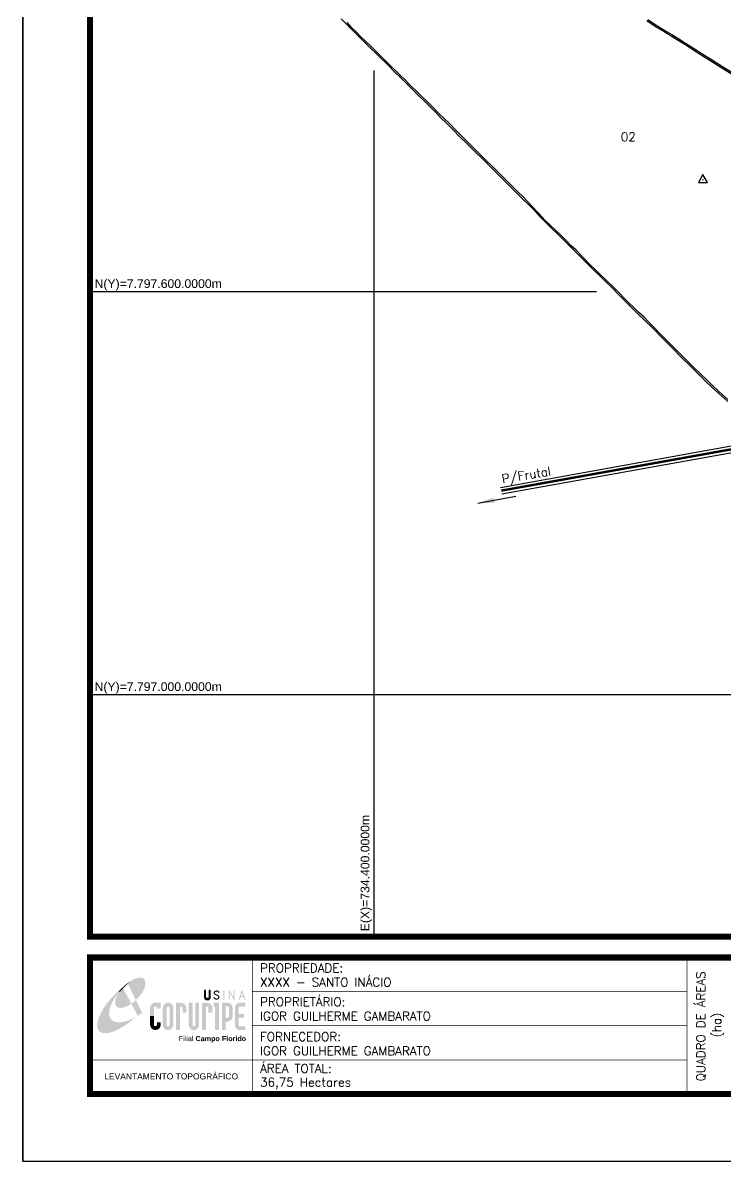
# Model space of a CAD drawing. Extents: x 733877 to 735977, y 7796305 to 7799275.
# Drawn here: x 733877 to 734922, y 7796305 to 7798000 of the extents above; entities that cross this region are included whole.
import ezdxf
from ezdxf.enums import TextEntityAlignment as Align

# ---------------------------------------------------------------- set-up
doc = ezdxf.new("R2010")
doc.units = 0
doc.header["$MEASUREMENT"] = 0
for name, pattern in [('CENTER2', [1.125, 0.75, -0.125, 0.125, -0.125]), ('CONTINUO', [0]), ('LIN0', [0])]:
    doc.linetypes.add(name, pattern=pattern)
doc.layers.add('0114001XXXX', color=1, linetype='Continuous', lineweight=25)
doc.layers.add('TEXTO_DIVERSOS', color=7, linetype='Continuous', lineweight=5)
for name, color, linetype in [('0114001XXXX002', 5, 'Continuous'), ('ESTRADA', 1, 'Continuous'), ('MALHA', 8, 'LIN0'), ('MARGEM', 7, 'CONTINUO'), ('TEXTO', 7, 'Continuous'), ('TEXTO_NUN_TAL', 7, 'Continuous')]:
    doc.layers.add(name, color=color, linetype=linetype)
doc.styles.add('ARIAL', font='arial.ttf')
doc.styles.add('SIMPLEX', font='simplex', dxfattribs={"height": 0.2})
doc.styles.get("Standard").update_dxf_attribs({"font": 'arial.ttf'})
doc.dimstyles.new('ISO-25', dxfattribs={"dimtxt": 2.5, "dimasz": 2.5, "dimexe": 1.25, "dimexo": 0.625, "dimtad": 1, "dimtxsty": 'Standard', "dimcen": 2.5, "dimadec": 0, "dimazin": 0, "dimtfac": 1, "dimtmove": 0, "dimatfit": 3, "dimfxl": 0, "dimarcsym": 0})

# ---------------------------------------------------------------- blocks, each defined once
blk = doc.blocks.new('A$C78F83FB3')
at = {"layer": 'MARGEM'}
h = blk.add_hatch(color=20, dxfattribs=at)
edge = h.paths.add_edge_path()
edge.add_ellipse((19.49, 23.77), major_axis=(-6.68, -6.67), ratio=0.469426, start_angle=292.7328, end_angle=601.2579)
edge.add_ellipse((22.83, 22.05), major_axis=(12.64, 11.29), ratio=0.457614, start_angle=79.9069, end_angle=107.9139)
edge = h.paths.add_edge_path()
edge.add_ellipse((18.28, 18.7), major_axis=(13.95, 13.59), ratio=0.386848, start_angle=63.9612, end_angle=264.5993)
edge.add_ellipse((22.83, 22.05), major_axis=(12.64, 11.29), ratio=0.457614, start_angle=107.9139, end_angle=245.1182, ccw=False)
edge.add_ellipse((19.49, 23.77), major_axis=(-6.68, -6.67), ratio=0.469426, start_angle=241.2579, end_angle=292.7328, ccw=False)
for color, points in [(20, [(15.46, 26.12), (14.17, 24.81), (14.06, 24.24), (14.39, 23.97), (14.67, 24.54), (19.47, 29.32), (18.48, 28.66), (17.31, 27.78)]), (7, [(58.42, 24.9), (57.9, 24.9), (57.9, 21.73, -0.414214), (57.15, 20.98), (56.84, 20.98, -0.414214), (56.09, 21.73), (56.09, 24.9), (55.57, 24.9), (55.57, 21.73, 0.414214), (56.84, 20.46), (57.15, 20.46, 0.414214), (58.42, 21.73)]), (7, [(61.7, 24.9), (61.23, 24.9, 0.396318), (60.04, 23.78), (60.04, 23.72, 0.151912), (60.39, 22.97), (60.46, 22.92), (62.18, 22), (62.85, 21.83, 0.12407), (62.51, 22.42), (60.75, 23.36, -0.13192), (60.56, 23.77, -0.385578), (61.23, 24.37), (61.7, 24.37, -0.414214), (62.37, 23.7), (62.89, 23.7, 0.414214)]), (7, [(62.37, 23.7), (62.89, 23.7, 0.414214), (61.7, 24.9), (61.23, 24.9, 0.396318), (60.04, 23.78), (60.04, 23.72, 0.151912), (60.39, 22.97), (60.46, 22.92), (62.18, 22), (62.18, 22, -0.131921), (62.37, 21.59, -0.385578), (61.7, 20.98), (61.23, 20.98, -0.414214), (60.56, 21.65), (60.04, 21.65, 0.414214), (61.23, 20.46), (61.7, 20.46, 0.402546), (62.89, 21.61, 0.165292), (62.51, 22.42), (60.75, 23.36, -0.13192), (60.56, 23.77, -0.385578), (61.23, 24.37), (61.7, 24.37, -0.414214)]), (7, [(30.97, 12.46), (29.13, 12.46), (29.13, 8.21, 1), (34.29, 8.21), (34.29, 9.41), (32.45, 9.41), (32.45, 8.21, -1), (30.97, 8.21)])]:
    blk.add_hatch(color=color, dxfattribs=at).paths.add_polyline_path(points)
h = blk.add_hatch(color=7, dxfattribs=at)
h.paths.add_polyline_path([(65.24, 24.9), (64.72, 24.9), (64.72, 20.46), (65.24, 20.46)])
h.paths.add_polyline_path([(67.38, 20.46), (67.9, 20.46), (67.9, 23.74), (69.74, 20.46), (70.23, 20.46), (70.23, 24.9), (69.71, 24.9), (69.71, 21.58), (67.85, 24.9), (67.38, 24.9)])
h.paths.add_polyline_path([(72.17, 20.46), (72.72, 20.46), (73.14, 21.73), (74.49, 21.73), (74.9, 20.46), (75.45, 20.46), (74, 24.9), (73.62, 24.9)])
h.paths.add_polyline_path([(73.81, 23.8), (74.32, 22.25), (73.31, 22.25)], flags=16)
h = blk.add_hatch(color=7, dxfattribs=at)
h.paths.add_polyline_path([(31.71, 18.93, 0.414214), (29.13, 16.35), (29.13, 12.46), (30.97, 12.46), (30.97, 16.35, -0.414214), (31.71, 17.09), (32.45, 17.09), (32.45, 16.02), (34.29, 16.02), (34.29, 18.93)])
h.paths.add_polyline_path([(44.15, 17.09, -0.414214), (44.89, 16.35), (44.89, 14.1), (46.72, 14.1), (46.72, 16.17, 0.433937), (44.15, 18.93), (41.77, 18.93), (41.77, 12.46), (43.61, 12.46), (43.61, 17.09)])
h.paths.add_polyline_path([(43.61, 12.46), (41.77, 12.46), (41.77, 5.62), (43.61, 5.62)])
h.paths.add_polyline_path([(47.92, 12.46), (49.75, 12.46), (49.75, 18.93), (47.92, 18.93)])
h.paths.add_polyline_path([(52.91, 18.93), (51.08, 18.93), (51.08, 12.46), (52.91, 12.46)])
h.paths.add_polyline_path([(51.08, 8.12, -1), (49.75, 8.12), (49.75, 12.46), (47.92, 12.46), (47.92, 8.12, 1), (52.91, 8.12), (52.91, 12.46), (51.08, 12.46)])
h.paths.add_polyline_path([(54.41, 12.46), (56.25, 12.46), (56.25, 17.09), (56.79, 17.09, -0.414214), (57.53, 16.35), (57.53, 14.1), (59.36, 14.1), (59.36, 16.17, 0.433937), (56.79, 18.93), (54.41, 18.93)])
h.paths.add_polyline_path([(56.25, 12.46), (54.41, 12.46), (54.41, 5.62), (56.25, 5.62)])
h.paths.add_polyline_path([(60.73, 12.46), (62.58, 12.46), (62.58, 18.93), (60.02, 18.93), (60.02, 17.08), (60.73, 17.08)])
h.paths.add_polyline_path([(62.58, 12.46), (60.73, 12.46), (60.73, 5.62), (62.58, 5.62)])
h.paths.add_polyline_path([(64.06, 12.46), (65.82, 12.46), (65.82, 17.17), (66.66, 17.17, -0.450417), (67.48, 16.25), (67.48, 12.46), (69.24, 12.46, 0.002307), (69.24, 12.48, 0.005282), (69.23, 12.54, -0.000938), (69.23, 12.53), (69.23, 16.17, 0.433937), (66.66, 18.93), (64.06, 18.93)])
h.paths.add_polyline_path([(64.06, 5.62), (65.82, 5.62), (65.82, 9.77), (66.66, 9.77, 0.426056), (69.24, 12.46), (67.48, 12.46), (67.48, 12.45, -0.450417), (66.66, 11.53), (65.82, 11.53), (65.82, 12.46), (64.06, 12.46)])
h.paths.add_polyline_path([(70.37, 12.46), (74.87, 12.46), (74.87, 13.44), (72.21, 13.44), (72.21, 16.35, -0.414214), (72.95, 17.09), (75.38, 17.09), (75.38, 18.93), (72.95, 18.93, 0.414214), (70.37, 16.35)])
h.paths.add_polyline_path([(72.21, 11.62), (74.87, 11.62), (74.87, 12.46), (70.37, 12.46), (70.37, 8.21, 0.414214), (72.95, 5.62), (75.38, 5.62), (75.38, 7.47), (72.95, 7.47, -0.414214), (72.21, 8.21)])
h = blk.add_hatch(color=7, dxfattribs=at)
h.paths.add_polyline_path([(35.29, 16.35), (35.29, 8.21, 1), (40.46, 8.21, 0.016978), (40.45, 8.38), (40.45, 16.17, 0.433937), (37.88, 18.93), (37.87, 18.93, 0.41391)])
h.paths.add_polyline_path([(38.62, 16.35), (38.62, 8.21, -1), (37.13, 8.21), (37.13, 16.35, -1)], flags=16)
at = {"layer": 'MARGEM', "color": 7}
blk.add_lwpolyline([(58.42, 24.9), (57.9, 24.9), (57.9, 21.73, -0.414214), (57.15, 20.98), (56.84, 20.98, -0.414214), (56.09, 21.73), (56.09, 24.9), (55.57, 24.9), (55.57, 21.73, 0.414214), (56.84, 20.46), (57.15, 20.46, 0.414214), (58.42, 21.73), (58.42, 24.9)], format="xyb", close=True, dxfattribs=at)
at = {"layer": 'MARGEM', "color": 252, "insert": (43.05, 2.72), "char_height": 2.5, "width": 33.0271, "attachment_point": 1, "style": 'ARIAL'}
blk.add_mtext('Filial {\\fArial|b1|i0|c0|p34;Campo Florido}', dxfattribs=at)

msp = doc.modelspace()

# ---------------------------------------------------------------- linework, layer by layer
at = {"layer": '0114001XXXX'}
for points in [[(734926.2, 7797436), (734921.8, 7797440.2), (734917.2, 7797444.3), (734912.5, 7797448.3), (734907.8, 7797452.5), (734902.9, 7797457), (734893.1, 7797466.4), (734882.8, 7797476.3), (734872.3, 7797486.8), (734855.7, 7797503.4), (734844.7, 7797514.7), (734828.8, 7797530.7), (734813.4, 7797546.6), (734802.5, 7797557), (734791.6, 7797567.3), (734780.8, 7797577.9), (734775.4, 7797583.4), (734770.1, 7797588.9), (734764.6, 7797594.5), (734753.6, 7797605.7), (734742.2, 7797616.8), (734736.7, 7797622.1), (734725.9, 7797632.6), (734715.5, 7797643.2), (734704.9, 7797653.7), (734694.6, 7797664), (734684.3, 7797674.5), (734674.4, 7797684.2), (734664.7, 7797693.4), (734655.3, 7797702.7), (734650.7, 7797707.1), (734646.3, 7797711.7), (734638.4, 7797720.4), (734631.1, 7797727.8), (734620.8, 7797738.1), (734609.4, 7797749.4), (734596.6, 7797761.9), (734586.3, 7797772.3), (734574.5, 7797784), (734561.9, 7797796.5), (734549.3, 7797809.1), (734537.4, 7797820.8), (734527.4, 7797830.4), (734517.1, 7797841), (734505.8, 7797852.2), (734500.3, 7797857.7), (734490.1, 7797867.9), (734477.3, 7797880.8), (734467.3, 7797890.4), (734458, 7797899.8), (734450.5, 7797907.3), (734439.5, 7797918.1), (734430.4, 7797927.1), (734421, 7797936.4), (734406.2, 7797950.9), (734392.1, 7797964.9), (734382.9, 7797973.7), (734369, 7797987.4), (734359.9, 7797996.9), (734350.8, 7798005.9)], [(734806.9, 7798005.1), (734822.1, 7797994.9), (734832.3, 7797988.6), (734842.8, 7797982.4), (734853.3, 7797976.1), (734863.3, 7797969.7), (734874.9, 7797962.1), (734887.5, 7797954.1), (734901.7, 7797945.3), (734918.2, 7797934.8), (734933.5, 7797925.4)]]:
    msp.add_lwpolyline(points, dxfattribs=at)
at = {"layer": '0114001XXXX002'}
for points in [[(734926.2, 7797439.4), (734912, 7797451.7), (734902.3, 7797461.1), (734895.6, 7797467.4), (734885.5, 7797477.2), (734874.8, 7797487.5), (734863.1, 7797499.3), (734854.3, 7797508), (734845.3, 7797517.3), (734836.3, 7797526), (734824.1, 7797538.3), (734816.6, 7797546.4), (734808.6, 7797554.5), (734801.5, 7797561.7), (734793.9, 7797568.8), (734786.3, 7797576), (734779.3, 7797582.7), (734771.6, 7797590.5), (734764.9, 7797597.7), (734754.6, 7797607.9), (734747.3, 7797615), (734742.5, 7797619.5), (734735.5, 7797625.9), (734729.1, 7797632), (734720.2, 7797640.9), (734710.5, 7797650.9), (734700.2, 7797661.4), (734692.9, 7797668.2), (734686.4, 7797674.9), (734679.3, 7797682.3), (734669.1, 7797691.9), (734661.2, 7797699.3), (734654.4, 7797705.7), (734649.5, 7797711.1), (734646.1, 7797715), (734642.5, 7797718.6), (734636.2, 7797725.6), (734627.9, 7797734.1), (734621.4, 7797740.8), (734613.8, 7797748.3), (734603.1, 7797758.7), (734596.2, 7797765.7), (734589, 7797773), (734581.8, 7797780.2), (734574.7, 7797787.4), (734566.9, 7797794.5), (734559.8, 7797801.9), (734543, 7797818.2), (734534.2, 7797827.2), (734522.4, 7797839.1), (734511.4, 7797850.4), (734496.7, 7797864.7), (734485.6, 7797875.7), (734464.8, 7797896.1), (734452.7, 7797908.3), (734445.9, 7797915.2), (734438.6, 7797922), (734431.6, 7797928.9), (734424.1, 7797935.9), (734413.9, 7797946.4), (734405.1, 7797955.1), (734396, 7797964), (734386, 7797973.5), (734380.8, 7797978.7), (734372.9, 7797986.4), (734366.8, 7797992.6), (734359.5, 7798000.3)], [(734805.7, 7798003.4), (734821, 7797993.2), (734831.3, 7797986.9), (734841.8, 7797980.7), (734852.2, 7797974.4), (734862.2, 7797968), (734873.9, 7797960.4), (734886.4, 7797952.4), (734900.6, 7797943.6), (734917.2, 7797933.1), (734932.5, 7797923.7)]]:
    msp.add_lwpolyline(points, dxfattribs=at)
at = {"layer": 'ESTRADA', "linetype": 'CENTER2', "ltscale": 80, "const_width": 3.5}
msp.add_lwpolyline([(734589, 7797303.5), (734945.7, 7797367.6), (735042, 7797382.9), (735073.3, 7797388.4), (735094.9, 7797389.7), (735113.5, 7797388.4), (735130, 7797384.6), (735161.3, 7797367.3), (735238.4, 7797310.4)], dxfattribs=at)
at = {"layer": 'ESTRADA'}
for points in [[(734588.1, 7797308.4), (734944.9, 7797372.5), (735041.2, 7797387.8), (735072.7, 7797393.4), (735094.9, 7797394.7), (735114.2, 7797393.4), (735131.8, 7797389.3), (735164, 7797371.5), (735241.5, 7797314.3)], [(734589.9, 7797298.5), (734946.6, 7797362.7), (735042.8, 7797378), (735073.9, 7797383.4), (735094.8, 7797384.6), (735112.7, 7797383.4), (735128.2, 7797379.9), (735158.6, 7797363), (735235.9, 7797306)]]:
    msp.add_lwpolyline(points, dxfattribs=at)
at = {"layer": 'MALHA', "color": 8}
for p, q in [((734400, 7796639.5), (734400, 7797928.9)), ((733977.1, 7797600), (734730.8, 7797600)), ((733977.1, 7797000), (735877.1, 7797000))]:
    msp.add_line(p, q, dxfattribs=at)
at = {"layer": 'MARGEM', "color": 174, "linetype": 'LIN0'}
msp.add_line((733877.1, 7796305.1), (733877.1, 7799275.1), dxfattribs=at)
at = {"layer": 'MARGEM', "color": 174, "linetype": 'LIN0', "flags": 128}
msp.add_lwpolyline([(735977.1, 7796305.1), (735977.1, 7799275.1), (733877.1, 7799275.1), (733877.1, 7796305.1)], close=True, dxfattribs=at)
at = {"layer": 'MARGEM', "color": 174, "linetype": 'LIN0', "const_width": 9.09, "flags": 128}
for points in [[(735877.1, 7796639.5), (735877.1, 7799175.1), (733977.1, 7799175.1), (733977.1, 7796639.5)], [(733977.1, 7796608.4), (735877.1, 7796608.4), (735877.1, 7796405.1), (733977.1, 7796405.1)]]:
    msp.add_lwpolyline(points, close=True, dxfattribs=at)
at = {"layer": 'MARGEM', "color": 174, "linetype": 'LIN0', "flags": 128}
for points, const_width in [([(734218.7, 7796608.4), (734218.7, 7796405.1)], 1.01), ([(734218.7, 7796608.4), (734218.7, 7796407)], 1), ([(734865.2, 7796608.4), (734865.2, 7796407.6)], 1.01), ([(734218.7, 7796557.6), (734865.2, 7796557.6)], 1.01), ([(734218.7, 7796506.8), (734865.2, 7796506.8)], 1.01), ([(733977.1, 7796455.9), (734865.2, 7796455.9)], 1.01)]:
    msp.add_lwpolyline(points, dxfattribs=dict(at, const_width=const_width))
at = {"layer": 'TEXTO', "linetype": 'Continuous', "flags": 128}
msp.add_lwpolyline([(734882.2, 7797762.5), (734895.8, 7797762.5), (734889, 7797774.3)], close=True, dxfattribs=at)
at = {"layer": 'TEXTO', "linetype": 'Continuous', "const_width": 1.06, "flags": 128}
msp.add_lwpolyline([(734888.5, 7797766.4, -1), (734889.6, 7797766.4, -1)], format="xyb", close=True, dxfattribs=at)

# ---------------------------------------------------------------- block references
at = {"layer": 'MARGEM', "linetype": 'ByBlock', "xscale": 3.058005429693808, "yscale": 3.058005429693808, "zscale": 3.058005429693808}
msp.add_blockref('A$C78F83FB3', (733977.5, 7796483.2), dxfattribs=at)

# ---------------------------------------------------------------- texts
at = {"layer": 'MALHA'}
for s, p in [('N(Y)=7.797.600.0000m', (734173.2, 7797611.7)), ('N(Y)=7.797.000.0000m', (734173.2, 7797011.7))]:
    msp.add_text(s, height=13, dxfattribs=at).set_placement(p, align=Align.MIDDLE_RIGHT)
msp.add_text('E(X)=734.400.0000m', height=13, rotation=90, dxfattribs=at).set_placement((734386.3, 7796820.7), align=Align.MIDDLE_RIGHT)
at = {"layer": 'MARGEM', "color": 7, "linetype": 'Continuous', "lineweight": 9, "style": 'SIMPLEX'}
for s, p in [('PROPRIEDADE:', (734230.1, 7796599.3)), ('PROPRIETÁRIO:', (734230.1, 7796548.9)), ('FORNECEDOR:', (734230.1, 7796497.1)), ('ÁREA TOTAL:', (734230.1, 7796449.7))]:
    msp.add_text(s, height=13, dxfattribs=at).set_placement(p, align=Align.TOP_LEFT)
at = {"layer": 'MARGEM', "color": 7, "linetype": 'Continuous', "style": 'SIMPLEX'}
for s, p in [('QUADRO DE ÁREAS', (734885.8, 7796505.8)), ('(ha)', (734909.5, 7796507.8))]:
    msp.add_text(s, height=13, rotation=90, dxfattribs=at).set_placement(p, align=Align.MIDDLE_CENTER)
for s, p in [('XXXX - SANTO INÁCIO', (734230.1, 7796578.1)), ('IGOR GUILHERME GAMBARATO', (734230.1, 7796527.7)), ('IGOR GUILHERME GAMBARATO', (734230.1, 7796475.9)), ('36,75 Hectares', (734230.1, 7796429.2))]:
    msp.add_text(s, height=13, dxfattribs=at).set_placement(p, align=Align.TOP_LEFT)
at = {"layer": 'MARGEM', "color": 7, "linetype": 'ByBlock'}
msp.add_text('LEVANTAMENTO TOPOGRÁFICO', height=9, dxfattribs=at).set_placement((734097.9, 7796431.4), align=Align.MIDDLE_CENTER)
at = {"layer": 'TEXTO_DIVERSOS', "linetype": 'Continuous', "style": 'SIMPLEX'}
msp.add_text('P/Frutal', height=13, rotation=9.416, dxfattribs=at).set_placement((734591, 7797314.3))
at = {"layer": 'TEXTO_NUN_TAL', "linetype": 'Continuous', "style": 'SIMPLEX'}
msp.add_text('02', height=13, dxfattribs=at).set_placement((734766.8, 7797823.8, 347))

# ---------------------------------------------------------------- leaders
at = {"layer": 'TEXTO'}
msp.add_leader([(734553.9, 7797284.7), (734610.6, 7797295.4)], dimstyle='ISO-25', override={"dimasz": 25, "dimzin": 0}, dxfattribs=at)

doc.saveas('drawing.dxf')
